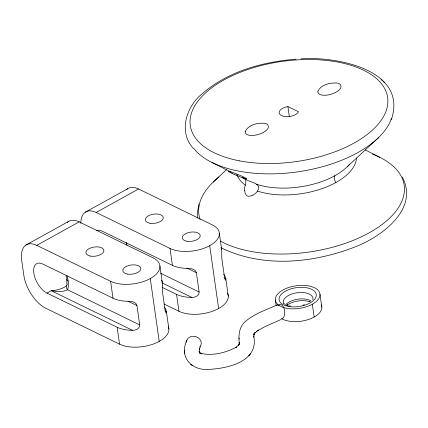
<?xml version="1.0" encoding="UTF-8"?>
<svg xmlns="http://www.w3.org/2000/svg" width="428" height="428" viewBox="0 0 428 428"><rect width="100%" height="100%" fill="white"/><g stroke="black" fill="none" stroke-linecap="round" stroke-linejoin="round"><path stroke-width="0.64" d="M162.346 285.594L162.298 282.64L159.928 266.12M221.758 252.718L221.709 249.759L219.334 233.239M162.34 285.738L162.41 291.415L165.213 311.103L166.091 313.135L166.406 311.493A28.339 14.381 -8.1 0 0 164.7 307.657M221.736 253.232L221.816 258.539L224.625 278.227L225.503 280.26L225.813 278.617A28.339 14.381 -8.1 0 0 223.689 274.273M256.26 331.614L258.464 330.084L254.446 333.412L255.249 332.385L253.82 334.236L254.639 333.166L253.734 334.846L254.259 333.621L253.751 337.125L253.708 335.937C258.956 360.43 230.392 367.791 211.967 369.161C193.863 372.264 178.144 358.675 186.897 340.207M66.88 283.914L66.789 279.409M198.95 204.028L197.511 212.053L197.79 218.173M200.341 346.418L199.411 349.81L199.635 348.553L199.346 352.469L199.159 351.222L199.705 352.929L199.186 351.875L200.015 353.175L199.309 352.308L200.416 353.303L199.641 352.726L201.909 353.806L200.39 353.271C212.523 356.182 225.904 352.784 236.695 346.98L235.753 347.638L238.926 344.706L238.118 345.754L239.086 344.187L238.562 345.401M391.342 119.658C408.285 69.523 335.643 56.164 301.077 58.866M276.927 305.389L277.633 304.843L279.104 305.458M239.086 344.187L238.904 344.599L239.268 342.175L239.311 343.368C238.364 335.857 238.974 327.206 244.998 321.808C254.253 313.719 266.253 309.835 277.307 304.907M242.826 177.909L243.264 178.214M250.631 353.672L248.871 355.871L249.647 354.903M66.961 285.315L64.575 287.113L61.402 288.632L56.357 290.082L51.216 290.73L46.973 293.078A17.002 8.795 61 0 1 33.828 273.182A17.002 8.795 61 0 1 42.843 264.071L113.008 298.23A28.339 14.381 -8.1 0 0 128.33 301.275C131.498 301.296 136.12 301.847 136.955 305.56L139.705 324.895C140.02 328.634 135.612 330.464 132.461 330.282A28.339 14.381 -8.1 0 1 117.138 327.238L46.973 293.078M213.219 182.05L226.433 169.734M378.475 137.682L347.274 166.722M286.707 305.255L287.728 304.538L287.354 304.784C293.913 300.836 302.152 299.654 309.562 301.558L309.139 301.424L310.332 301.826M257.554 330.716L265.371 326.414L281.089 319.491M252.766 195.034L250.605 196.013L248.486 196.27A6.623 4.788 -57.6 0 1 246.368 195.361L245.142 193.354L244.72 190.428M25.873 245.094L68.309 221.613M85.284 212.218L127.715 188.732M168.3 326.569A28.339 14.381 -8.1 0 1 153.261 344.08A28.339 14.381 -8.1 0 1 119.546 344.155L45.689 308.203A28.339 14.659 61 0 1 23.781 275.038L21.716 260.534A28.339 14.659 61 0 1 36.744 245.356L79.175 221.87L153.037 257.827A28.339 14.381 -8.1 0 1 150.281 278.558L159.227 341.405M80.806 223.411A28.339 14.659 61 0 1 96.15 212.475L138.586 188.994L212.443 224.951A28.339 14.381 -8.1 0 1 209.693 245.677L218.633 308.524M303.013 305.169L304.527 304.704M296.106 59.144C262.482 61.894 227.621 71.396 201.818 94.112C186.068 106.797 178.316 132.215 193.36 148.441M162.153 287.354L176.545 294.357A28.339 14.381 -8.1 0 0 191.867 297.406C195.018 297.588 199.432 295.753 199.116 292.019L196.361 272.684C195.516 268.966 190.915 268.426 187.737 268.399A28.339 14.381 -8.1 0 1 172.414 265.355L102.249 231.195A17.002 8.795 61 0 0 96.525 230.606M288.932 305.785L290.35 306.047M286.83 305.18L288.017 305.581M356.535 157.953A60.68 30.8 -8.1 0 1 320.727 189.09A60.68 30.8 -8.1 0 1 257.319 191.022C263.231 183.644 249.524 182.039 245.763 179.466M287.905 106.593L298.514 111.756A9.919 5.034 -8.1 0 1 287.707 116.684A9.919 5.034 -8.1 0 1 279.12 112.505A9.919 5.034 -8.1 0 1 287.905 106.593L289.312 116.48M96.15 212.475L170.007 248.433A28.339 14.381 -8.1 0 0 209.693 245.677M224.62 278.034L225.813 278.617L228.279 296.085M186.742 267.998L196.361 272.684M160.639 273.289L199.116 292.019M161.998 282.865L191.867 297.406M163.94 303.971L178.952 311.279A28.339 14.381 -8.1 0 0 213.096 311.049A28.339 14.381 -8.1 0 0 227.498 293.234M36.744 245.356L110.601 281.308A28.339 14.381 -8.1 0 0 150.281 278.558M165.213 310.91L166.406 311.493L168.873 328.966M127.935 301.168L136.955 305.56M139.705 324.895L67.565 289.777C62.622 292.474 56.528 291.447 51.216 290.73L132.461 330.282M365.159 149.928L379.802 157.306M211.892 162.426L231.216 172.163M221.458 247.967C263.809 268.511 314.901 263.118 357.46 245.95C382.996 235.475 418.953 208.57 402.336 177.042M243.767 178.492L243.409 178.294M284.77 304.18L283.727 303.308M190.535 364.33L192.648 365.828M244.918 178.679L245.875 181.344L245.495 185.271A60.68 30.8 -8.1 0 1 236.823 174.324M381.123 79.399L382.188 80.427M383.306 81.518L384.398 82.572M199.159 351.222L199.539 352.731M66.121 276.295L66.538 278.018M320 294.362A22.513 11.428 -8.1 0 1 287.161 308.363A22.513 11.428 -8.1 0 1 285.84 288.579A22.513 11.428 -8.1 0 1 320 294.362L321.824 307.165M312.338 304.244L314.163 317.046M275.348 299.996L276.167 305.758M170.007 248.433L172.414 265.355M176.545 294.357L178.952 311.279M110.601 281.308L113.008 298.23M117.138 327.238L119.546 344.155M239.091 337.885L239.14 339.072M184.623 350.366L184.725 353.33M391.353 118.7A103.672 52.617 -8.1 0 1 299.268 171.617A103.672 52.617 -8.1 0 1 193.798 148.532M372.403 154.069A103.672 52.617 -8.1 0 1 370.707 231.944A103.672 52.617 -8.1 0 1 220.42 241.092M200.106 219.521A103.672 52.617 -8.1 0 1 219.04 176.951M243.778 178.342A15.948 0.856 28.6 0 1 243.27 177.952M242.976 177.663A15.948 0.856 28.6 0 1 242.911 177.556M244.458 190.519A16.414 11.572 -60.3 0 1 245.249 185.249M349.569 164.272A60.68 30.8 -8.1 0 1 256.345 184.184M335.873 182.531A5.666 2.932 61 0 1 334.899 175.694M245.854 179.503A6.623 0.278 23.7 0 1 243.869 178.53M257.495 191.209A15.948 12.305 -61.7 0 1 252.852 195.307M321.203 304.897A22.513 11.428 -8.1 0 1 308.979 319.331A22.513 11.428 -8.1 0 1 281.544 318.646M278.901 304.592A7.378 4.162 84 0 1 284.502 310.022A7.378 4.162 84 0 1 281.785 318.908M186.485 342.218A7.453 6.292 13.8 0 1 196.185 336.75A7.453 6.292 13.8 0 1 199.753 346.862M285.471 304.955A15.007 7.618 -8.1 0 1 310.942 300.841M283.571 303.479A15.007 7.618 -8.1 0 1 297.562 292.693A15.007 7.618 -8.1 0 1 312.873 299.825M126.538 189.716A28.339 14.659 61 0 1 138.586 188.994M220.987 247.357A28.339 14.381 -8.1 0 1 221.688 249.61M126.116 242.211A22.641 11.716 61 0 1 127.004 245.249M67.126 222.592A28.339 14.659 61 0 1 79.175 221.87M161.575 280.233A28.339 14.381 -8.1 0 1 162.276 282.485M67.549 283.946A5.666 4.446 20.8 0 0 67.565 289.777A22.668 11.727 61 0 0 68.164 281.068A22.641 11.716 61 0 0 66.88 275.595M68.164 281.068A5.666 2.878 -8.1 0 1 66.998 278.5M245.276 131.573L245.351 132.723L245.966 133.766A7.731 3.927 -8.1 0 0 248.952 135.216C253.884 136.045 258.988 134.729 263.354 132.418C265.906 131.005 270.052 128.02 267.821 124.778A7.731 3.927 -8.1 0 0 264.836 123.323C257.94 122.627 248.384 124.58 245.276 131.573M317.908 91.378L317.983 92.528L318.598 93.572A7.731 3.927 -8.1 0 0 321.583 95.027C326.51 95.851 331.62 94.534 335.985 92.223C338.537 90.811 342.684 87.826 340.453 84.584A7.731 3.927 -8.1 0 0 337.467 83.128C330.571 82.433 321.016 84.391 317.908 91.378M239.685 160.891A99.665 50.584 -8.1 0 0 387.891 101.013A99.665 50.584 -8.1 0 0 239.322 72.664A99.665 50.584 -8.1 0 0 239.685 160.891M232.249 173.549A9.924 0.685 22.2 0 0 246.71 178.888A9.924 0.685 22.2 0 0 233.709 172.869A9.924 0.685 22.2 0 0 232.249 173.549M288.392 306.395A18.762 9.523 -8.1 0 0 316.292 295.122A18.762 9.523 -8.1 0 0 288.322 289.788A18.762 9.523 -8.1 0 0 288.392 306.395M186.993 241.226A9.068 4.601 -8.1 0 0 200.224 235.587A9.068 4.601 -8.1 0 0 186.464 233.26A9.068 4.601 -8.1 0 0 186.993 241.226M150.067 223.25A9.068 4.601 -8.1 0 0 163.293 217.611A9.068 4.601 -8.1 0 0 149.532 215.279A9.068 4.601 -8.1 0 0 150.067 223.25M127.587 274.107A9.068 4.601 -8.1 0 0 140.812 268.463A9.068 4.601 -8.1 0 0 127.052 266.136A9.068 4.601 -8.1 0 0 127.587 274.107M90.656 256.126A9.068 4.601 -8.1 0 0 103.886 250.487A9.068 4.601 -8.1 0 0 90.126 248.154A9.068 4.601 -8.1 0 0 90.656 256.126"/></g></svg>
